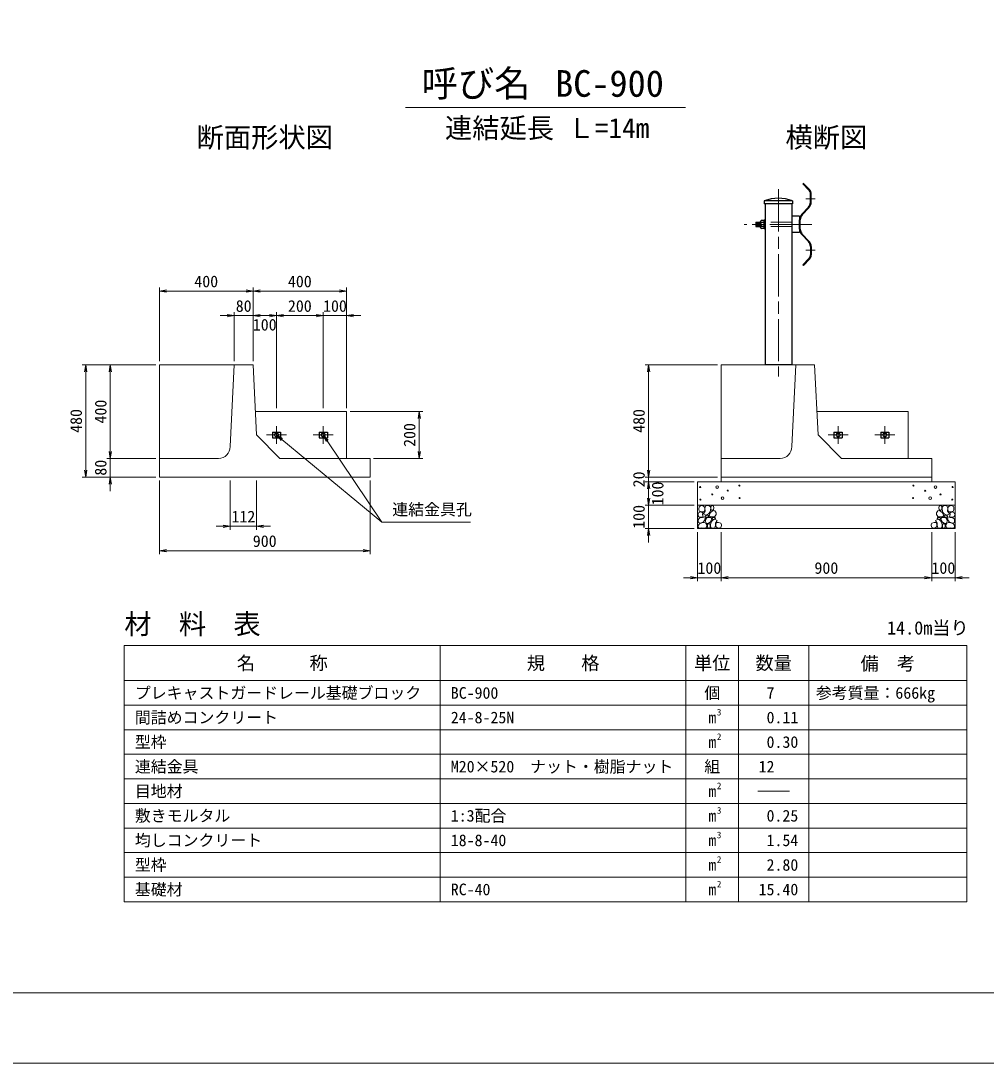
# Model space of a CAD drawing. Units: millimetres at full size, sheet at 1:15. Extents: x 0 to 12615, y 0 to 8910.
# Drawn here: x 5333 to 9458, y 0 to 4455 of the extents above; entities that cross this region are included whole.
import ezdxf
from ezdxf.enums import TextEntityAlignment as Align

# ---------------------------------------------------------------- set-up
doc = ezdxf.new("R2010")
doc.units = ezdxf.units.MM
doc.header["$LTSCALE"] = 15
doc.linetypes.add('CHAIN', pattern=[18.5, 12, -1.5, 3.5, -1.5])
doc.linetypes.add('DASHED_SPACED', pattern=[12, 6, -6])
for name, color, linetype, lineweight in [('D-BMK', 2, 'CHAIN', 13), ('D-DCR-HCHn', 4, 'Continuous', 9), ('D-MTR-FRAM', 7, 'Continuous', 13), ('D-MTR-LINE', 7, 'Continuous', 13), ('D-MTR-TXT', 7, 'Continuous', 13), ('D-STR-DIM', 7, 'Continuous', 13), ('D-STR-STRn', 1, 'Continuous', 25), ('D-STR-TXT', 7, 'Continuous', 13), ('D-TTL', 2, 'Continuous', 13), ('D-TTL-TXT', 7, 'Continuous', 13)]:
    doc.layers.add(name, color=color, linetype=linetype, lineweight=lineweight)
doc.layers.add('D-MTR', color=7, linetype='Continuous')
doc.styles.add('ＭＳ ゴシック', font='')
doc.styles.get('ＭＳ ゴシック').set_extended_font_data('MS Gothic')

# ---------------------------------------------------------------- blocks, each defined once
blk = doc.blocks.new('open_arrow')
at = {"color": 0, "linetype": 'Continuous', "lineweight": -2}
blk.add_lwpolyline([(7.5, 1.25), (0, 0), (7.5, -1.25)], dxfattribs=at)

msp = doc.modelspace()

# ---------------------------------------------------------------- linework, layer by layer
at = {"layer": 'D-BMK'}
for p, q in [((8570, 3735), (8570, 2935)), ((8726.89, 3694.5), (8686.95, 3694.5)), ((8713.35, 3585), (8423.65, 3585)), ((8726.89, 3475.5), (8686.95, 3475.5)), ((6425, 2647.5), (6425, 2722.5)), ((6625, 2647.5), (6625, 2722.5)), ((8825, 2647.5), (8825, 2722.5)), ((9025, 2647.5), (9025, 2722.5)), ((6382.5, 2685), (6467.5, 2685)), ((6582.5, 2685), (6667.5, 2685)), ((8782.5, 2685), (8867.5, 2685)), ((8982.5, 2685), (9067.5, 2685))]:
    msp.add_line(p, q, dxfattribs=at)
at = {"layer": 'D-DCR-HCHn'}
for points in [[(8250.6, 2380.8), (8240.2, 2383.11), (8230.95, 2378.49), (8229.8, 2368.08), (8232.11, 2359.99), (8243.66, 2356.53), (8251.75, 2356.53), (8255.22, 2362.31), (8255.22, 2375.02)], [(8259.84, 2381.95), (8256.38, 2371.55), (8257.53, 2359.99), (8249.44, 2347.28), (8259.84, 2341.5), (8271.4, 2347.28), (8278.34, 2356.53), (8280.65, 2371.55), (8278.34, 2379.64), (8271.4, 2383.11)], [(8279.49, 2354.22), (8273.71, 2340.35), (8278.34, 2334.57), (8292.21, 2334.57), (8297.98, 2336.88), (8303.76, 2344.97), (8303.76, 2351.9), (8297.98, 2361.15), (8291.05, 2362.31)], [(8281.8, 2379.64), (8281.8, 2365.77), (8287.58, 2362.31), (8293.36, 2365.77), (8294.52, 2373.86), (8293.36, 2380.8), (8285.27, 2383.11)], [(9270.51, 2354.22), (9276.29, 2340.35), (9271.66, 2334.57), (9257.79, 2334.57), (9252.02, 2336.88), (9246.24, 2344.97), (9246.24, 2351.9), (9252.02, 2361.15), (9258.95, 2362.31)], [(9268.2, 2379.64), (9268.2, 2365.77), (9262.42, 2362.31), (9256.64, 2365.77), (9255.48, 2373.86), (9256.64, 2380.8), (9264.73, 2383.11)], [(9290.16, 2381.95), (9293.62, 2371.55), (9292.47, 2359.99), (9300.56, 2347.28), (9290.16, 2341.5), (9278.6, 2347.28), (9271.66, 2356.53), (9269.35, 2371.55), (9271.66, 2379.64), (9278.6, 2383.11)], [(9299.4, 2380.8), (9309.8, 2383.11), (9319.05, 2378.49), (9320.2, 2368.08), (9317.89, 2359.99), (9306.34, 2356.53), (9298.25, 2356.53), (9294.78, 2362.31), (9294.78, 2375.02)], [(8228.64, 2351.9), (8225.17, 2341.5), (8229.8, 2334.57), (8241.35, 2333.41), (8249.24, 2336.8), (8245.98, 2344.97), (8248.29, 2349.59), (8243.66, 2354.22), (8236.73, 2356.53)], [(8250.58, 2313.5), (8259.14, 2326.35), (8258.07, 2329.56), (8246.3, 2332.77), (8235.6, 2331.7), (8228.11, 2325.28), (8227.03, 2317.78), (8228.11, 2310.29), (8236.67, 2308.15)], [(8262.16, 2341.5), (8256.38, 2336.88), (8258.69, 2333.41), (8266.78, 2333.41), (8270.25, 2334.57), (8272.56, 2339.19), (8269.09, 2342.66)], [(8280.54, 2313.5), (8285.89, 2326.35), (8281.61, 2331.7), (8268.77, 2331.7), (8263.42, 2329.56), (8258.07, 2322.07), (8258.07, 2315.64), (8263.42, 2307.08), (8269.84, 2306.01)], [(8298.73, 2287.82), (8301.94, 2297.45), (8300.87, 2308.15), (8308.36, 2319.93), (8298.73, 2325.28), (8288.03, 2319.93), (8281.61, 2311.36), (8279.47, 2297.45), (8281.61, 2289.96), (8288.03, 2286.75)], [(8296.59, 2325.28), (8301.94, 2329.56), (8299.8, 2332.77), (8292.31, 2332.77), (8289.1, 2331.7), (8286.96, 2327.42), (8290.17, 2324.21)], [(9251.27, 2287.82), (9248.06, 2297.45), (9249.13, 2308.15), (9241.64, 2319.93), (9251.27, 2325.28), (9261.97, 2319.93), (9268.39, 2311.36), (9270.53, 2297.45), (9268.39, 2289.96), (9261.97, 2286.75)], [(9253.41, 2325.28), (9248.06, 2329.56), (9250.2, 2332.77), (9257.69, 2332.77), (9260.9, 2331.7), (9263.04, 2327.42), (9259.83, 2324.21)], [(9269.46, 2313.5), (9264.11, 2326.35), (9268.39, 2331.7), (9281.23, 2331.7), (9286.58, 2329.56), (9291.93, 2322.07), (9291.93, 2315.64), (9286.58, 2307.08), (9280.16, 2306.01)], [(9287.84, 2341.5), (9293.62, 2336.88), (9291.31, 2333.41), (9283.22, 2333.41), (9279.75, 2334.57), (9277.44, 2339.19), (9280.91, 2342.66)], [(9299.42, 2313.5), (9290.86, 2326.35), (9291.93, 2329.56), (9303.7, 2332.77), (9314.4, 2331.7), (9321.89, 2325.28), (9322.97, 2317.78), (9321.89, 2310.29), (9313.33, 2308.15)], [(9321.36, 2351.9), (9324.83, 2341.5), (9320.2, 2334.57), (9308.65, 2333.41), (9300.76, 2336.8), (9304.02, 2344.97), (9301.71, 2349.59), (9306.34, 2354.22), (9313.27, 2356.53)], [(8254.86, 2286.75), (8262.35, 2289.96), (8264.49, 2300.66), (8260.21, 2308.15), (8252.72, 2310.29), (8243.09, 2309.22), (8232.39, 2304.94), (8227.03, 2298.52), (8227.03, 2291.03), (8230.25, 2286.75), (8243.09, 2287.82)], [(8278.4, 2289.96), (8278.4, 2302.8), (8273.05, 2306.01), (8267.7, 2302.8), (8266.63, 2295.31), (8267.7, 2288.89), (8275.19, 2286.75)], [(8307.29, 2288.89), (8316.92, 2286.75), (8325.49, 2291.03), (8326.56, 2300.66), (8324.42, 2308.15), (8313.71, 2311.36), (8306.22, 2311.36), (8303.01, 2306.01), (8303.01, 2294.24)], [(9242.71, 2288.89), (9233.08, 2286.75), (9224.51, 2291.03), (9223.44, 2300.66), (9225.58, 2308.15), (9236.29, 2311.36), (9243.78, 2311.36), (9246.99, 2306.01), (9246.99, 2294.24)], [(9271.6, 2289.96), (9271.6, 2302.8), (9276.95, 2306.01), (9282.3, 2302.8), (9283.37, 2295.31), (9282.3, 2288.89), (9274.81, 2286.75)], [(9295.14, 2286.75), (9287.65, 2289.96), (9285.51, 2300.66), (9289.79, 2308.15), (9297.28, 2310.29), (9306.91, 2309.22), (9317.61, 2304.94), (9322.97, 2298.52), (9322.97, 2291.03), (9319.75, 2286.75), (9306.91, 2287.82)]]:
    msp.add_lwpolyline(points, close=True, dxfattribs=at)
for centre, radius in [((8235.73, 2462.43), 2.25), ((8308.34, 2462.43), 5.62), ((8403.13, 2468.48), 2.25), ((9146.87, 2468.48), 2.25), ((9241.66, 2462.43), 5.62), ((9314.27, 2462.43), 2.25), ((8236.87, 2408.92), 2.25), ((8287.29, 2430.76), 2.25), ((8331.66, 2414.97), 5.62), ((8353.69, 2447.35), 2.25), ((8404.27, 2414.97), 2.25), ((9145.73, 2414.97), 2.25), ((9197.29, 2446.64), 2.25), ((9218.34, 2414.97), 5.62), ((9262.71, 2430.76), 2.25), ((9313.13, 2408.92), 2.25)]:
    msp.add_circle(centre, radius, dxfattribs=at)
at = {"layer": 'D-MTR-FRAM'}
for p, q in [((5775, 1785), (9375, 1785)), ((5775, 1785), (5775, 690)), ((8700, 1785), (8700, 690)), ((9375, 1785), (9375, 690)), ((5775, 690), (9375, 690))]:
    msp.add_line(p, q, dxfattribs=at)
at = {"layer": 'D-MTR-LINE'}
for p, q in [((7125, 1785), (7125, 690)), ((8175, 1785), (8175, 690)), ((8400, 1785), (8400, 690)), ((5775, 1635), (9375, 1635)), ((5775, 1530), (9375, 1530)), ((5775, 1425), (9375, 1425)), ((5775, 1320), (9375, 1320)), ((5775, 1215), (9375, 1215)), ((5775, 1110), (9375, 1110)), ((5775, 1005), (9375, 1005)), ((5775, 900), (9375, 900)), ((5775, 795), (9375, 795))]:
    msp.add_line(p, q, dxfattribs=at)
at = {"layer": 'D-MTR-TXT'}
msp.add_line((8481.82, 1162.5), (8618.18, 1162.5), dxfattribs=at)
at = {"layer": 'D-STR-DIM'}
for p, q in [((5925, 3000), (5925, 3315)), ((5925, 3300), (6325, 3300)), ((6325, 3000), (6325, 3315)), ((6325, 3000), (6325, 3315)), ((6725, 3300), (6325, 3300)), ((6725, 2800), (6725, 3315)), ((6245, 3000), (6245, 3210)), ((6325, 3000), (6325, 3210)), ((6325, 3000), (6325, 3210)), ((6425, 2800), (6425, 3210)), ((6425, 2800), (6425, 3210)), ((6625, 2800), (6625, 3210)), ((6625, 2800), (6625, 3210)), ((6725, 2800), (6725, 3210)), ((6185, 3195), (6385, 3195)), ((6325, 3195), (6425, 3195)), ((6425, 3195), (6625, 3195)), ((6565, 3195), (6785, 3195)), ((5910, 2985), (5595, 2985)), ((5610, 2985), (5610, 2505)), ((5910, 2985), (5700, 2985)), ((5715, 2585), (5715, 2985)), ((8310, 2985), (8000, 2985)), ((8015, 2985), (8015, 2505)), ((6740, 2785), (7050, 2785)), ((7035, 2585), (7035, 2785)), ((5715, 2445), (5715, 2645)), ((5910, 2585), (5700, 2585)), ((5910, 2585), (5700, 2585)), ((6840, 2585), (7050, 2585)), ((8015, 2565), (8015, 2425)), ((5910, 2505), (5595, 2505)), ((5910, 2505), (5700, 2505)), ((8310, 2505), (8000, 2505)), ((8310, 2505), (8000, 2505)), ((5925, 2490), (5925, 2175)), ((6227.51, 2490), (6227.51, 2280)), ((6340, 2490), (6340, 2280)), ((6825, 2490), (6825, 2175)), ((8210, 2485), (8000, 2485)), ((8210, 2485), (8000, 2485)), ((8015, 2485), (8015, 2385)), ((8015, 2445), (8015, 2225)), ((8210, 2385), (8000, 2385)), ((8210, 2385), (8000, 2385)), ((6400, 2295), (6167.51, 2295)), ((8210, 2285), (8000, 2285)), ((8225, 2270), (8225, 2060)), ((8325, 2270), (8325, 2060)), ((8325, 2270), (8325, 2060)), ((9225, 2270), (9225, 2060)), ((9225, 2270), (9225, 2060)), ((9325, 2270), (9325, 2060)), ((6825, 2190), (5925, 2190)), ((8165, 2075), (8385, 2075)), ((8325, 2075), (9225, 2075)), ((9165, 2075), (9385, 2075))]:
    msp.add_line(p, q, dxfattribs=at)
at = {"layer": 'D-STR-STRn'}
for p, q in [((8677.15, 3760), (8674.93, 3757.7)), ((8674.93, 3757.7), (8700.38, 3731.34)), ((8677.15, 3760), (8702.68, 3733.56)), ((8706.95, 3679.32), (8706.95, 3715.08)), ((8710.15, 3679.32), (8710.15, 3715.08)), ((8509.85, 3685), (8509.85, 3672.5)), ((8630.15, 3685), (8509.85, 3685)), ((8630.15, 3672.5), (8509.85, 3672.5)), ((8512.85, 3672.5), (8512.85, 2985)), ((8627.15, 3672.5), (8627.15, 3620)), ((8630.15, 3685), (8630.15, 3672.5)), ((8698.42, 3658.2), (8669.58, 3628.34)), ((8700.72, 3655.98), (8671.88, 3626.12)), ((8627.15, 3620), (8627.15, 3550)), ((8660.15, 3620), (8627.15, 3620)), ((8660.15, 3620), (8660.15, 3550)), ((8473.65, 3594), (8493.65, 3594)), ((8473.65, 3594), (8473.65, 3576)), ((8473.65, 3576), (8493.65, 3576)), ((8476.15, 3594), (8476.15, 3576)), ((8478.65, 3594), (8478.65, 3576)), ((8481.15, 3594), (8481.15, 3576)), ((8483.65, 3594), (8483.65, 3576)), ((8486.15, 3594), (8486.15, 3576)), ((8488.65, 3594), (8488.65, 3576)), ((8491.15, 3594), (8491.15, 3576)), ((8493.65, 3571.98), (8493.65, 3598.02)), ((8493.65, 3594), (8493.65, 3576)), ((8509.65, 3602.31), (8497.11, 3602.31)), ((8509.65, 3593.63), (8497.11, 3593.63)), ((8509.65, 3576.37), (8497.11, 3576.37)), ((8509.65, 3567.69), (8497.11, 3567.69)), ((8512.85, 3603.5), (8509.65, 3603.5)), ((8509.65, 3603.5), (8509.65, 3566.5)), ((8509.65, 3567.69), (8509.65, 3602.31)), ((8512.85, 3596), (8509.65, 3596)), ((8512.85, 3574), (8509.65, 3574)), ((8512.85, 3566.5), (8509.65, 3566.5)), ((8512.85, 3603.5), (8512.85, 3566.5)), ((8660.15, 3565), (8660.15, 3605)), ((8663.35, 3565), (8663.35, 3605)), ((8663.35, 3567.69), (8663.35, 3602.31)), ((8660.15, 3550), (8627.15, 3550)), ((8627.15, 3550), (8627.15, 2985)), ((8698.42, 3511.8), (8669.58, 3541.66)), ((8700.72, 3514.02), (8671.88, 3543.88)), ((8706.95, 3490.68), (8706.95, 3454.92)), ((8710.15, 3490.68), (8710.15, 3454.92)), ((8674.93, 3412.3), (8700.38, 3438.66)), ((8677.15, 3410), (8702.68, 3436.44)), ((8677.15, 3410), (8674.93, 3412.3)), ((8627.15, 2985), (8512.85, 2985)), ((6407.5, 2697.5), (6407.5, 2672.5)), ((6407.5, 2697.5), (6442.5, 2697.5)), ((6442.5, 2697.5), (6442.5, 2672.5)), ((6607.5, 2697.5), (6607.5, 2672.5)), ((6607.5, 2697.5), (6642.5, 2697.5)), ((6642.5, 2697.5), (6642.5, 2672.5)), ((8807.5, 2697.5), (8807.5, 2672.5)), ((8807.5, 2697.5), (8842.5, 2697.5)), ((8842.5, 2697.5), (8842.5, 2672.5)), ((9007.5, 2697.5), (9007.5, 2672.5)), ((9007.5, 2697.5), (9042.5, 2697.5)), ((9042.5, 2697.5), (9042.5, 2672.5)), ((6407.5, 2672.5), (6442.5, 2672.5)), ((6607.5, 2672.5), (6642.5, 2672.5)), ((8807.5, 2672.5), (8842.5, 2672.5)), ((9007.5, 2672.5), (9042.5, 2672.5))]:
    msp.add_line(p, q, dxfattribs=at)
at = {"layer": 'D-STR-STRn', "linetype": 'DASHED_SPACED', "lineweight": 13}
for p, q in [((8627.15, 3594.23), (8512.85, 3594.23)), ((8627.15, 3575.77), (8512.85, 3575.77))]:
    msp.add_line(p, q, dxfattribs=at)
at = {"layer": 'D-STR-STRn', "lineweight": 13}
for p, q in [((5925, 2585), (5925, 2985)), ((5925, 2985), (6245, 2985)), ((6245, 2985), (6227.5, 2635)), ((6245, 2985), (6325, 2985)), ((6325, 2985), (6340, 2685)), ((8325, 2585), (8325, 2985)), ((8325, 2985), (8645, 2985)), ((8645, 2985), (8627.5, 2635)), ((8645, 2985), (8725, 2985)), ((8725, 2985), (8740, 2685)), ((6335, 2785), (6725, 2785)), ((6725, 2785), (6725, 2585)), ((8735, 2785), (9125, 2785)), ((9125, 2785), (9125, 2585)), ((6340, 2685), (6440, 2585)), ((8740, 2685), (8840, 2585)), ((6177.5, 2585), (5925, 2585)), ((5925, 2505), (5925, 2585)), ((6440, 2585), (6825, 2585)), ((6825, 2505), (6825, 2585)), ((8577.5, 2585), (8325, 2585)), ((8325, 2505), (8325, 2585)), ((8840, 2585), (9225, 2585)), ((9225, 2505), (9225, 2585)), ((5925, 2505), (6825, 2505)), ((8325, 2505), (9225, 2505)), ((8325, 2505), (8325, 2485)), ((9225, 2505), (9225, 2485)), ((8225, 2485), (9325, 2485)), ((8225, 2485), (8225, 2385)), ((9325, 2485), (9325, 2385)), ((8225, 2285), (8225, 2385)), ((8225, 2385), (9325, 2385)), ((9325, 2385), (9325, 2285)), ((9325, 2285), (8225, 2285))]:
    msp.add_line(p, q, dxfattribs=at)
at = {"layer": 'D-STR-STRn'}
for centre in [(6425, 2685), (6625, 2685), (8825, 2685), (9025, 2685)]:
    msp.add_circle(centre, 8, dxfattribs=at)
for centre, radius, start, end in [((8683.55, 3715.08), 23.4, 0, 44), ((8683.55, 3715.08), 26.6, 0, 44), ((8570, 3540.25), 156.75, 67.4351, 112.5649), ((8676.55, 3679.32), 30.4, 316, 0), ((8676.55, 3679.32), 33.6, 316, 0), ((8693.75, 3605), 33.6, 136, 180), ((8693.75, 3605), 30.4, 136, 180), ((8498.1, 3597.97), 4.45, 102.80038, 257.19962), ((8506.15, 3585), 12.5, 136.3091, 223.6909), ((8498.1, 3572.03), 4.45, 102.80038, 257.19962), ((8693.75, 3565), 33.6, 180, 224), ((8693.75, 3565), 30.4, 180, 224), ((8676.55, 3490.68), 30.4, 0, 44), ((8676.55, 3490.68), 33.6, 0, 44), ((8683.55, 3454.92), 23.4, 316, 0), ((8683.55, 3454.92), 26.6, 316, 0)]:
    msp.add_arc(centre, radius, start, end, dxfattribs=at)
at = {"layer": 'D-STR-STRn', "lineweight": 13}
for centre in [(6177.5, 2635), (8577.5, 2635)]:
    msp.add_arc(centre, 50, 270, 0, dxfattribs=at)
at = {"layer": 'D-STR-TXT'}
for points in [[(6425, 2685), (6448.1, 2665.85), (6875, 2311.92), (7254.45, 2311.92)], [(6625, 2685), (6641.7, 2660.08), (6875, 2311.92)]]:
    msp.add_lwpolyline(points, dxfattribs=at)
at = {"layer": 'D-TTL'}
for points in [[(0, 0), (12615, 0), (12615, 8910), (0, 8910)], [(300, 300), (12315, 300), (12315, 8610), (300, 8610)]]:
    msp.add_lwpolyline(points, close=True, dxfattribs=at)
at = {"layer": 'D-TTL-TXT'}
msp.add_line((6977.14, 4085), (8172.86, 4085), dxfattribs=at)

# ---------------------------------------------------------------- block references
at = {"layer": 'D-STR-DIM', "xscale": 4, "yscale": 4}
for p in [(5925, 3300), (6325, 3300), (6325, 3195), (6325, 3195), (6425, 3195), (6725, 3195), (6340, 2295), (5925, 2190), (8325, 2075), (8325, 2075), (9325, 2075)]:
    msp.add_blockref('open_arrow', p, dxfattribs=at)
for p, rotation in [((6325, 3300), 180), ((6725, 3300), 180), ((6245, 3195), 180), ((6425, 3195), 180), ((6625, 3195), 180), ((6625, 3195), 180), ((5610, 2985), 270), ((5715, 2985), 270), ((8015, 2985), 270), ((7035, 2785), 270), ((5715, 2585), 90), ((5715, 2585), 90), ((7035, 2585), 90), ((5610, 2505), 90), ((5715, 2505), 270), ((8015, 2505), 90), ((8015, 2505), 90), ((8015, 2485), 270), ((8015, 2485), 270), ((8015, 2385), 90), ((8015, 2385), 90), ((6227.51, 2295), 180), ((8015, 2285), 270), ((6825, 2190), 180), ((8225, 2075), 180), ((9225, 2075), 180), ((9225, 2075), 180)]:
    msp.add_blockref('open_arrow', p, dxfattribs=dict(at, rotation=rotation))
at = {"layer": 'D-STR-TXT', "xscale": 4, "yscale": 4}
for p, rotation in [((6425, 2685), 320.3), ((6625, 2685), 303.8)]:
    msp.add_blockref('open_arrow', p, dxfattribs=dict(at, rotation=rotation))

# ---------------------------------------------------------------- texts
at = {"layer": 'D-MTR', "style": 'ＭＳ ゴシック'}
msp.add_text('材\u3000料\u3000表', height=85.45, dxfattribs=at).set_placement((5775, 1808.55), align=Align.BOTTOM_LEFT)
msp.add_text('14.0m当り', height=56.96, dxfattribs=at).set_placement((9383.22, 1815), align=Align.BOTTOM_RIGHT)
at = {"layer": 'D-MTR-TXT', "style": 'ＭＳ ゴシック'}
for s, height, p in [('名\u3000\u3000\u3000称', 56.96, (6450, 1710)), ('規\u3000\u3000格', 56.96, (7650, 1710)), ('単位', 56.96, (8287.5, 1710)), ('数量', 56.96, (8550, 1710)), ('備\u3000考', 56.96, (9037.5, 1708.17)), ('個', 49.84, (8287.5, 1582.5)), ('m', 49.84, (8287.5, 1477.5)), ('m', 49.84, (8287.5, 1372.5)), ('組', 49.84, (8287.5, 1267.5)), ('m', 49.84, (8287.5, 1162.5)), ('m', 49.84, (8287.5, 1057.5)), ('m', 49.84, (8287.5, 952.5)), ('m', 49.84, (8287.5, 847.5)), ('m', 49.84, (8287.5, 742.5))]:
    msp.add_text(s, height=height, dxfattribs=at).set_placement(p, align=Align.MIDDLE_CENTER)
for s, p in [('プレキャストガードレール基礎ブロック', (5820, 1582.5)), ('BC-900', (7170, 1582.5)), ('参考質量：666kg', (8730, 1582.5)), ('間詰めコンクリート', (5820, 1477.5)), ('24-8-25N', (7170, 1477.5)), ('型枠', (5820, 1372.5)), ('連結金具', (5820, 1267.5)), ('M20×520\u3000ナット・樹脂ナット', (7170, 1267.5)), ('目地材', (5820, 1162.5)), ('敷きモルタル', (5820, 1057.5)), ('1:3配合', (7170, 1057.5)), ('均しコンクリート', (5820, 952.5)), ('18-8-40', (7170, 952.5)), ('型枠', (5820, 847.5)), ('基礎材', (5820, 742.5)), ('RC-40', (7170, 742.5))]:
    msp.add_text(s, height=49.84, dxfattribs=at).set_placement(p, align=Align.MIDDLE_LEFT)
for s, p in [('7   ', (8655, 1582.5)), ('0.11', (8655, 1477.5)), ('0.30', (8655, 1372.5)), ('12   ', (8655, 1267.5)), ('0.25', (8655, 1057.5)), ('1.54', (8655, 952.5)), ('2.80', (8655, 847.5)), ('15.40', (8655, 742.5))]:
    msp.add_text(s, height=49.84, dxfattribs=at).set_placement(p, align=Align.MIDDLE_RIGHT)
for s, p in [('3', (8307.1, 1477.5)), ('2', (8307.1, 1372.5)), ('2', (8307.1, 1162.5)), ('3', (8307.1, 1057.5)), ('3', (8307.1, 952.5)), ('2', (8307.1, 847.5)), ('2', (8307.1, 742.5))]:
    msp.add_text(s, height=28.48, dxfattribs=at).set_placement(p, align=Align.BOTTOM_LEFT)
at = {"layer": 'D-STR-DIM', "style": 'ＭＳ ゴシック'}
for s, p in [('400', (6125, 3341.25)), ('400', (6525, 3341.25)), ('80', (6285, 3236.25)), ('200', (6525, 3236.25)), ('100', (6675, 3236.25)), ('100', (6375, 3156.25)), ('112', (6283.76, 2336.25)), ('900', (6375, 2231.25)), ('100', (8275, 2116.25)), ('900', (8775, 2116.25)), ('100', (9275, 2116.25))]:
    msp.add_text(s, height=49.84, dxfattribs=at).set_placement(p, align=Align.MIDDLE_CENTER)
for s, p in [('400', (5673.75, 2785)), ('480', (5568.75, 2745)), ('480', (7973.75, 2745)), ('200', (6993.75, 2685)), ('80', (5673.75, 2545)), ('20', (7973.75, 2495)), ('100', (8053.75, 2435)), ('100', (7973.75, 2335))]:
    msp.add_text(s, height=49.84, rotation=90, dxfattribs=at).set_placement(p, align=Align.MIDDLE_CENTER)
at = {"layer": 'D-STR-TXT', "style": 'ＭＳ ゴシック'}
msp.add_text('連結金具孔', height=49.84, dxfattribs=at).set_placement((6920, 2326.92), align=Align.BOTTOM_LEFT)
at = {"layer": 'D-TTL-TXT', "style": 'ＭＳ ゴシック'}
for s, height, p in [('呼び名', 113.9, (7277.81, 4096.25)), ('BC-900', 113.9, (7848.19, 4096.25)), ('断面形状図', 85.45, (6375, 3888.61)), ('連結延長 Ｌ=14m', 85.45, (7581.82, 3928.46)), ('横断図', 85.45, (8775, 3888.61))]:
    msp.add_text(s, height=height, dxfattribs=at).set_placement(p, align=Align.BOTTOM_CENTER)

doc.saveas('drawing.dxf')
